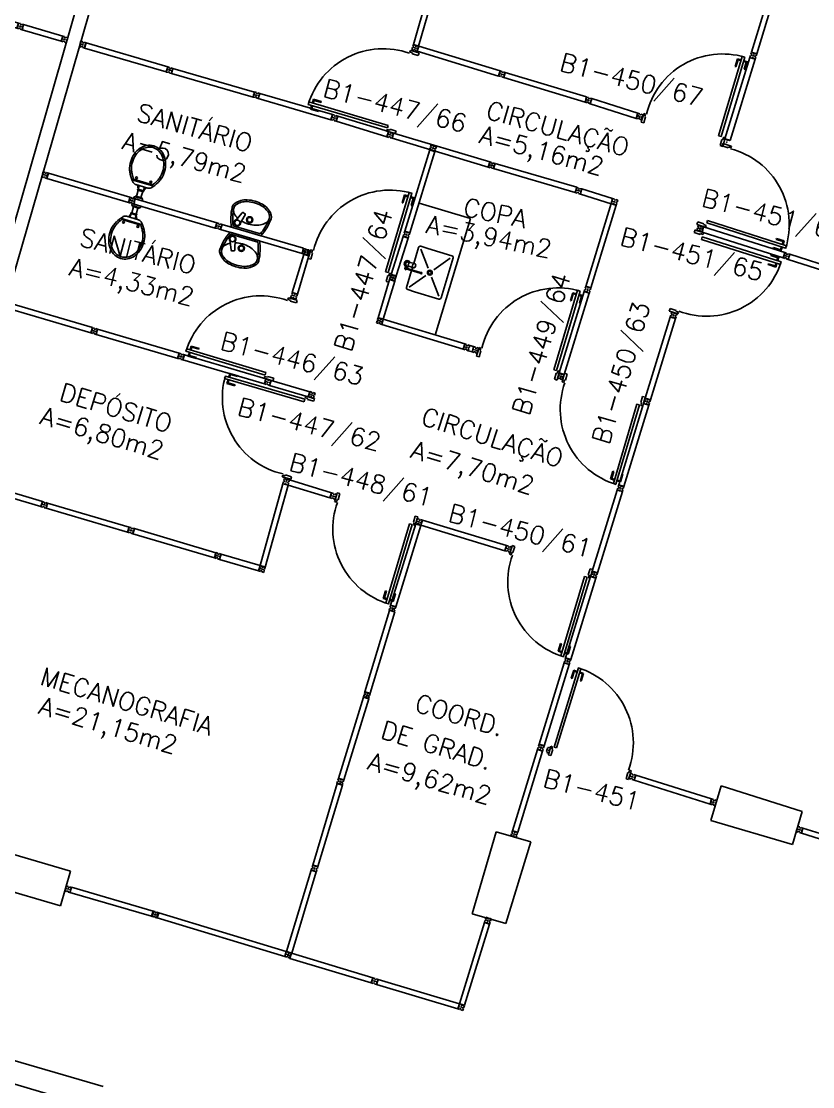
# Model space of a CAD drawing. Extents: x 26 to 324, y 73 to 188.
# Drawn here: x 297.33 to 306.08, y 145.02 to 156.79 of the extents above; entities that cross this region are included whole.
import ezdxf

# ---------------------------------------------------------------- set-up
doc = ezdxf.new("R2010")
doc.units = 0
doc.header["$LTSCALE"] = 0.01
doc.header["$MEASUREMENT"] = 0
doc.layers.get('0').update_dxf_attribs({"linetype": 'CONTINUOUS'})
doc.layers.get('DEFPOINTS').update_dxf_attribs({"linetype": 'CONTINUOUS'})
for name, color, linetype in [('BANC', 2, 'CONTINUOUS'), ('DIV', 2, 'CONTINUOUS'), ('PEÇAS', 1, 'CONTINUOUS'), ('TEXTO', 2, 'CONTINUOUS'), ('TEXTO-ENDEREÇO', 2, 'CONTINUOUS'), ('USO1', 2, 'CONTINUOUS'), ('ÁREA', 2, 'CONTINUOUS')]:
    doc.layers.add(name, color=color, linetype=linetype)
doc.styles.add('1', font='romans.shx')
doc.styles.add('UNB-100', font='simplex.shx', dxfattribs={"height": 0.2})
doc.styles.add('UNB-100-1', font='simplex.shx', dxfattribs={"height": 0.2})
doc.dimstyles.new('1-600', dxfattribs={"dimtxt": 1.1, "dimasz": 2.5, "dimexe": 2, "dimexo": 4, "dimgap": 0.2, "dimtad": 1, "dimdec": 0, "dimzin": 4, "dimdsep": 46, "dimlunit": 6, "dimtxsty": '1', "dimblk1": 'NONE', "dimblk2": 'NONE', "dimsah": 1, "dimcen": 0, "dimclrd": 2, "dimclre": 2, "dimclrt": 2, "dimadec": 0, "dimazin": 0, "dimtfac": 1, "dimtdec": 0, "dimtmove": 2, "dimatfit": 3, "dimldrblk": 'NONE', "dimfxl": 0, "dimtolj": 1, "dimtzin": 0, "dimarcsym": 0})

# ---------------------------------------------------------------- blocks, each defined once
blk = doc.blocks.new('PDV2D-SLC')
at = {"layer": 'DIV'}
for p, q in [((0.03, 0.05), (0.06, 0.05)), ((0.03, 0.035), (0.03, 0.05)), ((0.03, -0.035), (0.03, 0.035)), ((0.06, 0.05), (0.06, -0.02)), ((0.941, 0.05), (0.941, -0.02)), ((0.971, 0.05), (0.941, 0.05)), ((0.971, 0.035), (0.971, 0.05)), ((0.971, -0.035), (0.971, 0.035)), ((0.03, -0.05), (0.03, -0.035)), ((0.05, -0.05), (0.03, -0.05)), ((0.05, -0.02), (0.06, -0.02)), ((0.05, -0.02), (0.05, -0.05)), ((0.079, -0.05), (0.109, -0.05)), ((0.079, -0.05), (0.079, -0.965)), ((0.109, -0.05), (0.109, -0.965)), ((0.951, -0.02), (0.941, -0.02)), ((0.951, -0.02), (0.951, -0.05)), ((0.951, -0.05), (0.971, -0.05)), ((0.971, -0.05), (0.971, -0.035)), ((0.109, -0.965), (0.079, -0.965))]:
    blk.add_line(p, q, dxfattribs=at)
at = {"layer": 'DIV', "color": 1}
for p, q in [((0.036, -0.925), (0.036, -0.835)), ((0.046, -0.835), (0.036, -0.835)), ((0.036, -0.925), (0.076, -0.925)), ((0.046, -0.915), (0.046, -0.835)), ((0.046, -0.915), (0.076, -0.915)), ((0.141, -0.915), (0.111, -0.915)), ((0.151, -0.925), (0.111, -0.925)), ((0.141, -0.915), (0.141, -0.835)), ((0.141, -0.835), (0.151, -0.835)), ((0.151, -0.925), (0.151, -0.835))]:
    blk.add_line(p, q, dxfattribs=at)
blk.add_arc((0.076, -0.1), 0.865, 270, 3.3214, dxfattribs=at)
blk = doc.blocks.new('MTT-SLC')
for p, q in [((-0.008, 0.03), (-0.03, 0.03)), ((-0.03, 0.03), (-0.03, 0.006)), ((-0.0185, 0.006), (-0.03, 0.006)), ((-0.0185, -0.006), (-0.0185, 0.006)), ((-0.008, 0.03), (-0.008, 0.02)), ((-0.008, 0.02), (0.008, 0.02)), ((-0.0051, 0), (0.0051, 0)), ((0, -0.0051), (0, 0.0051)), ((0.008, 0.03), (0.03, 0.03)), ((0.008, 0.03), (0.008, 0.02)), ((0.0205, -0.006), (0.0205, 0.006)), ((0.0205, 0.006), (0.03, 0.006)), ((0.03, 0.006), (0.03, 0.03)), ((-0.03, -0.03), (-0.03, -0.006)), ((-0.0185, -0.006), (-0.03, -0.006)), ((-0.008, -0.03), (-0.03, -0.03)), ((-0.008, -0.02), (0.008, -0.02)), ((-0.008, -0.03), (-0.008, -0.02)), ((0.008, -0.03), (0.008, -0.02)), ((0.008, -0.03), (0.03, -0.03)), ((0.0205, -0.006), (0.03, -0.006)), ((0.03, -0.006), (0.03, -0.03))]:
    blk.add_line(p, q)
blk = doc.blocks.new('DIVMT-SLC')
for p, q in [((-0.03, 0.03), (-0.03, 0.006)), ((-0.008, 0.03), (-0.03, 0.03)), ((-0.0185, 0.006), (-0.03, 0.006)), ((-0.0185, -0.006), (-0.0185, 0.006)), ((-0.008, 0.03), (-0.008, 0.02)), ((-0.008, 0.02), (0.008, 0.02)), ((-0.0051, 0), (0.0051, 0)), ((0.0051, 0), (-0.0051, 0)), ((-0.0051, 0), (0.0051, 0)), ((0, -0.0051), (0, 0.0051)), ((0, 0.0051), (0, -0.0051)), ((0.008, 0.03), (0.008, 0.02)), ((0.008, 0.03), (0.03, 0.03)), ((0.0205, 0.006), (0.03, 0.006)), ((0.0205, -0.006), (0.0205, 0.006)), ((0.0205, 0.006), (0.0205, -0.006)), ((0.0205, 0.006), (0.03, 0.006)), ((0.97, 0.03), (0.03, 0.03)), ((0.03, 0.006), (0.03, 0.03)), ((0.03, -0.03), (0.03, 0.03)), ((0.03, -0.005), (0.03, 0.005)), ((0.97, -0.03), (0.97, 0.03)), ((0.97, 0.03), (0.97, 0.009)), ((0.97, 0.009), (0.97, 0.027)), ((0.9795, 0.006), (0.97, 0.006)), ((0.97, -0.005), (0.97, 0.005)), ((0.9795, 0.006), (0.9795, -0.006)), ((1.0051, 0), (0.9949, 0)), ((1, 0.0051), (1, -0.0051)), ((-0.0185, -0.006), (-0.03, -0.006)), ((-0.03, -0.03), (-0.03, -0.006)), ((-0.008, -0.03), (-0.03, -0.03)), ((-0.008, -0.03), (-0.008, -0.02)), ((-0.008, -0.02), (0.008, -0.02)), ((0.008, -0.03), (0.008, -0.02)), ((0.008, -0.03), (0.03, -0.03)), ((0.0205, -0.006), (0.03, -0.006)), ((0.0205, -0.006), (0.03, -0.006)), ((0.03, -0.006), (0.03, -0.03)), ((0.97, -0.03), (0.03, -0.03)), ((0.9795, -0.006), (0.97, -0.006)), ((0.97, -0.009), (0.97, -0.027))]:
    blk.add_line(p, q)
blk = doc.blocks.new('VDC-P')
for p, q in [((-0.127, 0.192), (0.127, 0.192)), ((-0.109, 0.202), (0.109, 0.202)), ((-0.068, 0.152), (0.068, 0.152)), ((-0.05, 0.152), (-0.03, 0.11)), ((-0.03, 0.152), (-0.03, 0.11)), ((0.03, 0.152), (0.03, 0.11)), ((0.05, 0.152), (0.03, 0.11)), ((-0.05, 0.015), (-0.05, 0)), ((-0.05, 0), (0.05, 0)), ((0.045, 0.02), (-0.045, 0.02)), ((-0.04, 0.025), (-0.04, 0.02)), ((0.035, 0.03), (-0.035, 0.03)), ((0.03, 0.11), (-0.03, 0.11)), ((0.03, 0.1), (-0.03, 0.1)), ((-0.025, 0.1), (-0.025, 0.03)), ((0.025, 0.1), (0.025, 0.03)), ((0.04, 0.025), (0.04, 0.02)), ((0.05, 0.015), (0.05, 0))]:
    blk.add_line(p, q)
for points in [[(0.16, 0.244, 0.050424), (0.18, 0.288, 0.082137), (0.195, 0.381, 0.082137), (0.18, 0.474, 0.090148), (0.138, 0.549, 0.104406), (0.073, 0.601, 0.117345), (0, 0.619, 0.117345), (-0.073, 0.601, 0.104406), (-0.138, 0.549, 0.090148), (-0.18, 0.474, 0.082137), (-0.195, 0.381, 0.082137)], [(0.142, 0.254, 0.050424), (0.161, 0.295, 0.082137), (0.175, 0.381, 0.082137), (0.161, 0.468, 0.090148), (0.122, 0.536, 0.104406), (0.064, 0.583, 0.117345), (0, 0.599, 0.117345), (-0.064, 0.583, 0.104406), (-0.122, 0.536, 0.090148), (-0.161, 0.468, 0.082137), (-0.175, 0.381, 0.082137)], [(-0.195, 0.381, 0.082137), (-0.18, 0.288, 0.050424), (-0.16, 0.244, 0.104406)], [(-0.175, 0.381, 0.082137), (-0.161, 0.295, 0.050424), (-0.142, 0.254, 0.050424)]]:
    blk.add_lwpolyline(points, format="xyb")
for centre in [(-0.083, 0.226), (0.083, 0.226)]:
    blk.add_circle(centre, 0.0101)
for centre, radius, start, end in [((0.08, 0.36), 0.266, 205.6863, 226.7558), ((0.08, 0.36), 0.246, 205.6863, 219.7706), ((-0.08, 0.36), 0.266, 313.2442, 334.3137), ((-0.08, 0.36), 0.246, 320.2294, 334.3137), ((-0.068, 0.202), 0.05, 226.7558, 270), ((0.068, 0.202), 0.05, 270, 313.2442), ((-0.045, 0.015), 0.005, 90, 180), ((-0.035, 0.025), 0.005, 90, 180), ((-0.03, 0.105), 0.005, 90, 270), ((0.03, 0.105), 0.005, 270, 90), ((0.035, 0.025), 0.005, 0, 90), ((0.045, 0.015), 0.005, 360, 90)]:
    blk.add_arc(centre, radius, start, end)
blk = doc.blocks.new('LAVAT-P')
for p, q in [((-0.17, 0), (0.17, 0)), ((-0.157, -0.02), (0.157, -0.02)), ((0.063, -0.173), (0.094, -0.055)), ((0.102, -0.187), (0.151, -0.074)), ((0.069, -0.185), (0.09, -0.192))]:
    blk.add_line(p, q)
for points in [[(0.083, -0.096, 0.121735), (-0.082, -0.096, 0.073747), (-0.145, -0.122, 0.106861), (-0.192, -0.165, 0.153587), (-0.205, -0.208, 0.153587)], [(-0.205, -0.208, 0.153587), (-0.192, -0.251, 0.106861), (-0.145, -0.294, 0.073747), (-0.082, -0.32, 0.060305), (0, -0.329, 0.060305), (0.082, -0.32, 0.073747), (0.145, -0.294, 0.106861), (0.192, -0.251, 0.153587), (0.205, -0.208, 0.153587), (0.192, -0.165, 0.106861), (0.145, -0.122, 0.014792), (0.133, -0.115, 0.039243)], [(-0.225, -0.214, 0.136108), (-0.208, -0.262, 0.106861), (-0.155, -0.311, 0.073747), (-0.087, -0.339, 0.060305), (0, -0.349, 0.060305), (0.087, -0.339, 0.073747), (0.155, -0.311, 0.106861), (0.208, -0.262, 0.136108), (0.225, -0.214, 0.062982)]]:
    blk.add_lwpolyline(points, format="xyb")
for centre, radius in [((0, -0.135), 0.0347), ((0, -0.135), 0.0265), ((0.122, -0.065), 0.03)]:
    blk.add_circle(centre, radius)
for centre, radius, start, end in [((0.376, -0.254), 0.602, 155.0201, 176.1902), ((-0.376, -0.254), 0.602, 3.8098, 24.9799), ((0.376, -0.254), 0.582, 156.2686, 173.4578), ((0.122, -0.065), 0.0361, 302.4689, 199.2518), ((-0.376, -0.254), 0.582, 6.5422, 23.7314), ((0.073, -0.176), 0.01, 165.2139, 250.8603), ((0.093, -0.183), 0.01, 250.8603, 336.5068)]:
    blk.add_arc(centre, radius, start, end)
blk = doc.blocks.new('PDV2E-SLC')
at = {"layer": 'DIV'}
for p, q in [((0.065, 0.05), (0.065, 0.965)), ((0.095, 0.965), (0.065, 0.965)), ((0.095, 0.05), (0.095, 0.965)), ((0.049, 0.05), (0.029, 0.05)), ((0.029, 0.05), (0.029, 0.035)), ((0.029, 0.035), (0.029, -0.035)), ((0.049, 0.02), (0.049, 0.05)), ((0.049, 0.02), (0.059, 0.02)), ((0.059, -0.05), (0.059, 0.02)), ((0.065, 0.05), (0.095, 0.05)), ((0.928, -0.05), (0.928, 0.02)), ((0.938, 0.02), (0.928, 0.02)), ((0.938, 0.05), (0.958, 0.05)), ((0.938, 0.02), (0.938, 0.05)), ((0.958, 0.05), (0.958, 0.035)), ((0.958, 0.035), (0.958, -0.035)), ((0.029, -0.035), (0.029, -0.05)), ((0.029, -0.05), (0.059, -0.05)), ((0.958, -0.05), (0.928, -0.05)), ((0.958, -0.035), (0.958, -0.05))]:
    blk.add_line(p, q, dxfattribs=at)
at = {"layer": 'DIV', "color": 1}
for p, q in [((0.023, 0.925), (0.063, 0.925)), ((0.023, 0.925), (0.023, 0.835)), ((0.033, 0.835), (0.023, 0.835)), ((0.033, 0.915), (0.063, 0.915)), ((0.033, 0.915), (0.033, 0.835)), ((0.138, 0.925), (0.097, 0.925)), ((0.128, 0.915), (0.097, 0.915)), ((0.128, 0.915), (0.128, 0.835)), ((0.128, 0.835), (0.137, 0.835)), ((0.138, 0.925), (0.138, 0.835))]:
    blk.add_line(p, q, dxfattribs=at)
blk.add_arc((0.062, 0.1), 0.865, 356.6786, 90, dxfattribs=at)
blk = doc.blocks.new('DIV-SLC')
for p, q in [((-0.0051, 0), (0.0051, 0)), ((0, -0.0051), (0, 0.0051)), ((0.0205, 0.006), (0.03, 0.006)), ((0.0205, -0.006), (0.0205, 0.006)), ((0.03, 0.03), (0.97, 0.03)), ((0.03, 0.03), (0.03, -0.03)), ((0.03, 0.009), (0.03, 0.027)), ((0.03, 0.005), (0.03, -0.005)), ((0.97, 0.03), (0.97, -0.03)), ((0.9795, 0.006), (0.97, 0.006)), ((0.97, 0.005), (0.97, -0.005)), ((0.9795, -0.006), (0.9795, 0.006)), ((1.0051, 0), (0.9949, 0)), ((0.9949, 0), (1.0051, 0)), ((1, -0.0051), (1, 0.0051)), ((0.0205, -0.006), (0.03, -0.006)), ((0.03, -0.03), (0.03, -0.009)), ((0.03, -0.009), (0.03, -0.027)), ((0.03, -0.03), (0.97, -0.03)), ((0.9795, -0.006), (0.97, -0.006))]:
    blk.add_line(p, q)
blk = doc.blocks.new('MDIVMT-SLC')
for p, q in [((-0.03, 0.03), (-0.03, 0.006)), ((-0.008, 0.03), (-0.03, 0.03)), ((-0.0185, 0.006), (-0.03, 0.006)), ((-0.0185, -0.006), (-0.0185, 0.006)), ((-0.008, 0.03), (-0.008, 0.02)), ((-0.008, 0.02), (0.008, 0.02)), ((-0.0051, 0), (0.0051, 0)), ((-0.0051, 0), (0.0051, 0)), ((0, -0.0051), (0, 0.0051)), ((0, -0.0051), (0, 0.0051)), ((0.008, 0.03), (0.008, 0.02)), ((0.008, 0.03), (0.03, 0.03)), ((0.0205, 0.006), (0.03, 0.006)), ((0.0205, -0.006), (0.0205, 0.006)), ((0.0205, 0.006), (0.03, 0.006)), ((0.0205, -0.006), (0.0205, 0.006)), ((0.03, 0.03), (0.03, -0.03)), ((0.03, 0.03), (0.47, 0.03)), ((0.03, 0.006), (0.03, 0.03)), ((0.03, 0.009), (0.03, 0.027)), ((0.03, 0.005), (0.03, -0.005)), ((0.47, 0.03), (0.47, -0.03)), ((0.4795, 0.006), (0.47, 0.006)), ((0.47, 0.005), (0.47, -0.005)), ((0.4795, -0.006), (0.4795, 0.006)), ((0.4949, 0), (0.5051, 0)), ((0.5051, 0), (0.4949, 0)), ((0.5, -0.0051), (0.5, 0.0051)), ((-0.0185, -0.006), (-0.03, -0.006)), ((-0.03, -0.03), (-0.03, -0.006)), ((-0.008, -0.03), (-0.03, -0.03)), ((-0.008, -0.03), (-0.008, -0.02)), ((-0.008, -0.02), (0.008, -0.02)), ((0.008, -0.03), (0.008, -0.02)), ((0.008, -0.03), (0.03, -0.03)), ((0.0205, -0.006), (0.03, -0.006)), ((0.0205, -0.006), (0.03, -0.006)), ((0.03, -0.006), (0.03, -0.03)), ((0.03, -0.03), (0.03, -0.009)), ((0.03, -0.009), (0.03, -0.027)), ((0.03, -0.03), (0.47, -0.03)), ((0.4795, -0.006), (0.47, -0.006))]:
    blk.add_line(p, q)
blk = doc.blocks.new('INOXA1-P')
for p, q in [((0.22, 0.25), (0.14, 0.25)), ((0.5, 0.25), (0.22, 0.25)), ((0.12, 0.23), (0.12, 0.047)), ((0.15, 0.22), (0.287, 0.043)), ((0.353, 0.043), (0.49, 0.22)), ((0.52, 0.23), (0.52, -0.23)), ((0.043, 0.008), (0.043, -0.022)), ((0.062, 0.04), (0.071, 0.04)), ((0.131, 0.048), (0.076, 0.043)), ((0.131, -0.002), (0.076, 0.003)), ((0.22, -0.027), (0.054, -0.027)), ((0.22, -0.037), (0.054, -0.037)), ((0.063, -0.003), (0.063, -0.021)), ((0.12, -0.001), (0.12, -0.027)), ((0.12, -0.037), (0.12, -0.23)), ((0.15, -0.22), (0.287, -0.043)), ((0.231, -0.027), (0.22, -0.027)), ((0.231, -0.037), (0.22, -0.037)), ((0.353, -0.043), (0.49, -0.22)), ((0.22, -0.25), (0.14, -0.25)), ((0.5, -0.25), (0.22, -0.25))]:
    blk.add_line(p, q)
blk.add_lwpolyline([(0.076, 0.003), (0.072, 0.004), (0.069, 0.009), (0.067, 0.015), (0.066, 0.023), (0.067, 0.031), (0.069, 0.037), (0.072, 0.042), (0.076, 0.043)])
blk.add_lwpolyline([(0.131, 0.048), (0.137, 0.046), (0.143, 0.041), (0.147, 0.033), (0.148, 0.023), (0.147, 0.013), (0.143, 0.006), (0.137, 0), (0.131, -0.002), (0.125, 0), (0.119, 0.006), (0.115, 0.013), (0.114, 0.023), (0.115, 0.033), (0.119, 0.041), (0.125, 0.046)], close=True)
for radius in [0.0266, 0.0163]:
    blk.add_circle((0.32, 0), radius)
for centre, radius, start, end in [((0.14, 0.23), 0.02, 90, 180), ((0.5, 0.23), 0.02, 360, 90), ((0.054, 0.023), 0.0349, 36.1705, 252.2568), ((0.054, 0.023), 0.0189, 62.7367, 235.7375), ((0.073, -0.003), 0.01, 102.8285, 180), ((0.054, 0.023), 0.0349, 285.5373, 323.9987), ((0.054, -0.032), 0.0145, 20.161, 339.839), ((0.054, -0.032), 0.005, 90.0037, 269.9963), ((0.231, -0.032), 0.00738, 222.6559, 137.3441), ((0.231, -0.032), 0.005, 269.9935, 90.0065), ((0.14, -0.23), 0.02, 180, 270), ((0.5, -0.23), 0.02, 270, 360)]:
    blk.add_arc(centre, radius, start, end)
blk = doc.blocks.new('MTINI-SLC')
for p, q in [((-0.03, 0.008), (-0.03, 0.03)), ((0.03, 0.03), (-0.03, 0.03)), ((-0.03, 0.008), (-0.02, 0.008)), ((-0.009, 0.03), (-0.027, 0.03)), ((-0.02, 0.008), (-0.02, 0)), ((-0.001, 0), (-0.02, 0)), ((-0.006, 0.02), (-0.006, 0.03)), ((-0.006, 0.023), (-0.006, 0.027)), ((-0.006, 0.02), (0.006, 0.02)), ((0.005, 0.03), (-0.005, 0.03)), ((0.005, 0), (-0.005, 0)), ((0.004, 0.02), (-0.004, 0.02)), ((0.02, 0), (-0.001, 0)), ((0, -0.005), (0, 0.005)), ((0.006, 0.02), (0.006, 0.03)), ((0.006, 0.023), (0.006, 0.027)), ((0.009, 0.03), (0.027, 0.03)), ((0.03, 0.008), (0.02, 0.008)), ((0.02, 0), (0.02, 0.008)), ((0.03, 0.008), (0.03, 0.03))]:
    blk.add_line(p, q)
blk = doc.blocks.new('*D32')
at = {"color": 2, "linetype": 'ByBlock'}
for p, q in [((300.445, 165.72), (301.693, 170.044)), ((314.764, 161.322), (316.159, 165.601))]:
    blk.add_line(p, q, dxfattribs=at)
blk.add_arc((178.48, -256.906), 442.373, 71.95122, 73.90244, dxfattribs=at)
at = {"layer": 'DEFPOINTS', "color": 0, "linetype": 'ByBlock'}
for p in [(310.756, 165.228), (299.336, 161.877), (298.92, 160.435), (313.525, 157.519), (313.06, 156.093)]:
    blk.add_point(p, dxfattribs=at)
at = {"color": 2, "linetype": 'ByBlock', "insert": (308.631, 166.864), "char_height": 1.1, "attachment_point": 5, "rotation": 342.9268, "style": '1'}
blk.add_mtext('\\A1;ILD Direção', dxfattribs=at)
blk = doc.blocks.new('_NONE')
at = {"color": 0, "linetype": 'ByBlock'}
blk.add_circle((0, 0), 0.25, dxfattribs=at)

msp = doc.modelspace()

# ---------------------------------------------------------------- linework, layer by layer
at = {"layer": 'BANC'}
for p, q in [((302.295, 154.614), (301.726, 154.785)), ((302.295, 154.614), (301.905, 153.326)), ((298.235, 145.019), (294.859, 146.009)), ((298.165, 144.779), (294.789, 145.769))]:
    msp.add_line(p, q, dxfattribs=at)
at = {"layer": 'DIV'}
for p, q in [((298.944, 160.428), (295.333, 147.908)), ((299.088, 160.387), (295.477, 147.867)), ((297.336, 156.725), (297.339, 156.737)), ((297.336, 156.725), (297.345, 156.723)), ((297.355, 156.757), (297.338, 156.7)), ((297.339, 156.737), (297.348, 156.734)), ((297.348, 156.733), (297.345, 156.724)), ((297.349, 156.737), (297.354, 156.754)), ((297.355, 156.757), (297.787, 156.631)), ((297.338, 156.7), (297.344, 156.72)), ((297.338, 156.7), (297.77, 156.573)), ((297.344, 156.72), (297.339, 156.702)), ((297.787, 156.631), (297.77, 156.573)), ((299.892, 155.956), (299.898, 155.979)), ((299.913, 155.95), (299.892, 155.956)), ((299.909, 155.976), (299.898, 155.979)), ((299.908, 156.013), (299.902, 155.99)), ((299.913, 155.987), (299.902, 155.99)), ((299.93, 156.007), (299.908, 156.013)), ((299.909, 155.976), (299.913, 155.987)), ((299.913, 155.95), (299.916, 155.959)), ((299.916, 155.959), (299.931, 155.955)), ((299.924, 155.978), (299.934, 155.975)), ((299.934, 155.975), (299.924, 155.978)), ((299.924, 155.978), (299.934, 155.975)), ((299.93, 156.007), (299.927, 155.998)), ((299.927, 155.998), (299.942, 155.993)), ((299.93, 155.981), (299.927, 155.971)), ((299.927, 155.971), (299.93, 155.981)), ((299.928, 155.945), (299.931, 155.955)), ((299.928, 155.945), (299.949, 155.939)), ((299.945, 156.003), (299.942, 155.993)), ((299.945, 156.003), (299.966, 155.997)), ((299.95, 155.976), (299.947, 155.965)), ((299.947, 155.965), (299.95, 155.976)), ((299.947, 155.965), (299.956, 155.962)), ((299.947, 155.965), (299.956, 155.962)), ((299.949, 155.939), (299.966, 155.997)), ((299.956, 155.962), (299.949, 155.939)), ((300.753, 155.705), (299.949, 155.939)), ((299.95, 155.976), (299.959, 155.973)), ((299.95, 155.976), (299.959, 155.973)), ((299.956, 155.963), (299.959, 155.973)), ((299.959, 155.973), (299.966, 155.997)), ((300.769, 155.763), (299.966, 155.997)), ((303.562, 155.899), (303.569, 155.922)), ((303.58, 155.919), (303.569, 155.922)), ((303.579, 155.956), (303.572, 155.933)), ((303.583, 155.93), (303.572, 155.933)), ((303.6, 155.95), (303.579, 155.956)), ((303.58, 155.919), (303.583, 155.93)), ((303.583, 155.893), (303.586, 155.902)), ((303.586, 155.902), (303.601, 155.898)), ((303.594, 155.921), (303.604, 155.918)), ((303.604, 155.918), (303.594, 155.921)), ((303.594, 155.921), (303.604, 155.918)), ((303.6, 155.95), (303.597, 155.941)), ((303.597, 155.941), (303.612, 155.936)), ((303.6, 155.924), (303.597, 155.914)), ((303.597, 155.914), (303.6, 155.924)), ((303.615, 155.945), (303.612, 155.936)), ((303.615, 155.945), (303.636, 155.939)), ((303.62, 155.919), (303.617, 155.907)), ((303.617, 155.907), (303.62, 155.919)), ((303.617, 155.907), (303.626, 155.905)), ((303.617, 155.907), (303.626, 155.905)), ((303.619, 155.882), (303.636, 155.939)), ((303.626, 155.905), (303.619, 155.882)), ((303.62, 155.919), (303.629, 155.916)), ((303.62, 155.919), (303.629, 155.916)), ((303.626, 155.906), (303.629, 155.915)), ((303.629, 155.916), (303.636, 155.939)), ((304.145, 155.778), (303.636, 155.939)), ((303.583, 155.893), (303.562, 155.899)), ((303.598, 155.888), (303.601, 155.898)), ((303.598, 155.888), (303.619, 155.882)), ((304.128, 155.721), (303.619, 155.882)), ((300.752, 155.706), (300.759, 155.729)), ((300.773, 155.699), (300.752, 155.706)), ((300.753, 155.705), (300.769, 155.763)), ((300.758, 155.726), (300.753, 155.708)), ((300.759, 155.729), (300.762, 155.739)), ((300.77, 155.725), (300.759, 155.729)), ((300.768, 155.726), (300.759, 155.728)), ((300.77, 155.763), (300.763, 155.74)), ((300.769, 155.763), (300.763, 155.743)), ((300.763, 155.743), (300.768, 155.76)), ((300.774, 155.737), (300.763, 155.74)), ((300.772, 155.737), (300.763, 155.74)), ((300.772, 155.737), (300.768, 155.726)), ((300.791, 155.757), (300.77, 155.763)), ((300.77, 155.725), (300.774, 155.737)), ((300.773, 155.699), (300.776, 155.709)), ((300.776, 155.709), (300.792, 155.704)), ((300.785, 155.727), (300.795, 155.724)), ((300.785, 155.727), (300.795, 155.724)), ((300.795, 155.724), (300.785, 155.727)), ((300.791, 155.757), (300.788, 155.747)), ((300.788, 155.747), (300.803, 155.743)), ((300.788, 155.721), (300.791, 155.731)), ((300.788, 155.721), (300.791, 155.731)), ((300.791, 155.731), (300.788, 155.721)), ((300.789, 155.695), (300.792, 155.704)), ((300.789, 155.695), (300.81, 155.689)), ((300.806, 155.752), (300.803, 155.743)), ((300.806, 155.752), (300.827, 155.746)), ((300.808, 155.714), (300.811, 155.726)), ((300.808, 155.714), (300.811, 155.726)), ((300.808, 155.714), (300.817, 155.712)), ((300.808, 155.714), (300.817, 155.712)), ((300.827, 155.746), (300.81, 155.689)), ((300.817, 155.712), (300.81, 155.689)), ((300.81, 155.689), (300.816, 155.709)), ((300.81, 155.689), (301.37, 155.518)), ((300.811, 155.726), (300.82, 155.723)), ((300.811, 155.726), (300.82, 155.723)), ((300.816, 155.709), (300.811, 155.691)), ((300.82, 155.722), (300.817, 155.712)), ((300.82, 155.723), (300.827, 155.746)), ((300.821, 155.726), (300.826, 155.743)), ((300.827, 155.746), (301.387, 155.575)), ((304.128, 155.721), (304.145, 155.778)), ((304.134, 155.741), (304.129, 155.724)), ((304.135, 155.745), (304.138, 155.755)), ((304.144, 155.741), (304.135, 155.744)), ((304.147, 155.753), (304.138, 155.756)), ((304.145, 155.778), (304.139, 155.758)), ((304.139, 155.758), (304.144, 155.776)), ((304.147, 155.753), (304.144, 155.741)), ((304.17, 155.74), (304.16, 155.743)), ((304.167, 155.746), (304.164, 155.736)), ((301.387, 155.575), (301.37, 155.518)), ((301.38, 155.551), (301.377, 155.542)), ((301.387, 155.575), (301.38, 155.552)), ((301.391, 155.549), (301.38, 155.552)), ((301.39, 155.55), (301.381, 155.552)), ((301.386, 155.538), (301.39, 155.55)), ((301.408, 155.569), (301.387, 155.575)), ((301.388, 155.537), (301.391, 155.549)), ((301.408, 155.569), (301.405, 155.559)), ((301.405, 155.559), (301.421, 155.555)), ((301.424, 155.565), (301.421, 155.555)), ((301.424, 155.565), (301.445, 155.558)), ((301.428, 155.501), (301.445, 155.558)), ((301.438, 155.535), (301.445, 155.558)), ((302.509, 155.239), (301.445, 155.558)), ((301.37, 155.518), (301.377, 155.541)), ((301.391, 155.511), (301.37, 155.518)), ((301.386, 155.538), (301.377, 155.541)), ((301.388, 155.537), (301.377, 155.541)), ((301.391, 155.511), (301.394, 155.521)), ((301.394, 155.521), (301.41, 155.517)), ((301.412, 155.537), (301.403, 155.539)), ((301.403, 155.539), (301.412, 155.537)), ((301.403, 155.539), (301.412, 155.537)), ((301.412, 155.537), (301.403, 155.539)), ((301.403, 155.539), (301.412, 155.537)), ((301.406, 155.533), (301.409, 155.543)), ((301.409, 155.543), (301.406, 155.533)), ((301.406, 155.533), (301.409, 155.543)), ((301.407, 155.507), (301.41, 155.517)), ((301.407, 155.507), (301.428, 155.501)), ((301.429, 155.538), (301.426, 155.527)), ((301.426, 155.527), (301.429, 155.538)), ((301.426, 155.527), (301.435, 155.524)), ((301.426, 155.527), (301.435, 155.524)), ((301.435, 155.524), (301.428, 155.501)), ((302.492, 155.182), (301.428, 155.501)), ((301.429, 155.538), (301.438, 155.535)), ((301.429, 155.538), (301.438, 155.535)), ((301.435, 155.525), (301.438, 155.534)), ((302.492, 155.182), (302.509, 155.239)), ((302.498, 155.202), (302.493, 155.184)), ((302.499, 155.206), (302.502, 155.215)), ((302.508, 155.202), (302.499, 155.205)), ((302.511, 155.213), (302.502, 155.216)), ((302.509, 155.239), (302.503, 155.219)), ((302.503, 155.219), (302.508, 155.236)), ((302.511, 155.213), (302.508, 155.202)), ((302.534, 155.201), (302.525, 155.203)), ((302.531, 155.207), (302.528, 155.197)), ((303.469, 154.957), (303.462, 154.934)), ((303.49, 154.951), (303.469, 154.957)), ((303.452, 154.9), (303.459, 154.923)), ((303.473, 154.894), (303.452, 154.9)), ((303.47, 154.92), (303.459, 154.923)), ((303.473, 154.931), (303.462, 154.934)), ((303.47, 154.92), (303.473, 154.931)), ((303.473, 154.894), (303.476, 154.903)), ((303.476, 154.903), (303.491, 154.899)), ((303.484, 154.922), (303.494, 154.919)), ((303.494, 154.919), (303.484, 154.922)), ((303.484, 154.922), (303.494, 154.919)), ((303.49, 154.951), (303.487, 154.942)), ((303.487, 154.942), (303.502, 154.937)), ((303.491, 154.925), (303.488, 154.915)), ((303.488, 154.915), (303.491, 154.925)), ((303.489, 154.889), (303.491, 154.899)), ((303.489, 154.889), (303.51, 154.883)), ((303.505, 154.947), (303.502, 154.937)), ((303.505, 154.947), (303.526, 154.941)), ((303.511, 154.92), (303.507, 154.909)), ((303.507, 154.909), (303.511, 154.92)), ((303.507, 154.909), (303.516, 154.906)), ((303.507, 154.909), (303.516, 154.906)), ((303.51, 154.883), (303.526, 154.941)), ((303.516, 154.906), (303.51, 154.883)), ((303.849, 154.777), (303.51, 154.883)), ((303.511, 154.92), (303.52, 154.918)), ((303.511, 154.92), (303.52, 154.918)), ((303.517, 154.907), (303.519, 154.917)), ((303.52, 154.918), (303.526, 154.941)), ((303.866, 154.835), (303.526, 154.941)), ((303.849, 154.778), (303.569, 153.864)), ((303.906, 154.76), (303.626, 153.846)), ((303.849, 154.777), (303.866, 154.835)), ((303.849, 154.778), (303.906, 154.76)), ((303.855, 154.797), (303.85, 154.78)), ((303.869, 154.772), (303.852, 154.777)), ((303.856, 154.801), (303.859, 154.811)), ((303.865, 154.798), (303.856, 154.8)), ((303.868, 154.809), (303.859, 154.812)), ((303.866, 154.835), (303.86, 154.815)), ((303.86, 154.815), (303.865, 154.832)), ((303.868, 154.809), (303.865, 154.798)), ((303.874, 154.78), (303.872, 154.771)), ((303.873, 154.77), (303.882, 154.767)), ((303.886, 154.776), (303.874, 154.78)), ((303.891, 154.796), (303.881, 154.799)), ((303.891, 154.796), (303.881, 154.799)), ((303.886, 154.776), (303.883, 154.767)), ((303.888, 154.802), (303.885, 154.793)), ((303.888, 154.802), (303.885, 154.793)), ((303.906, 154.76), (303.886, 154.766)), ((303.886, 154.766), (303.903, 154.761)), ((300.45, 154.283), (300.443, 154.26)), ((300.454, 154.257), (300.443, 154.26)), ((300.471, 154.277), (300.45, 154.283)), ((300.45, 154.245), (300.454, 154.257)), ((300.471, 154.277), (300.468, 154.267)), ((300.468, 154.267), (300.483, 154.263)), ((300.471, 154.251), (300.468, 154.241)), ((300.468, 154.241), (300.471, 154.251)), ((300.486, 154.273), (300.483, 154.263)), ((300.486, 154.273), (300.507, 154.266)), ((300.49, 154.209), (300.507, 154.266)), ((300.5, 154.243), (300.507, 154.266)), ((300.433, 154.226), (300.439, 154.249)), ((300.454, 154.219), (300.433, 154.226)), ((300.45, 154.245), (300.439, 154.249)), ((300.454, 154.219), (300.457, 154.229)), ((300.457, 154.229), (300.472, 154.225)), ((300.465, 154.247), (300.475, 154.245)), ((300.475, 154.245), (300.465, 154.247)), ((300.465, 154.247), (300.475, 154.245)), ((300.469, 154.215), (300.472, 154.225)), ((300.469, 154.215), (300.49, 154.209)), ((300.491, 154.246), (300.488, 154.234)), ((300.488, 154.234), (300.491, 154.246)), ((300.488, 154.234), (300.497, 154.232)), ((300.488, 154.234), (300.497, 154.232)), ((300.497, 154.232), (300.49, 154.209)), ((300.491, 154.246), (300.5, 154.243)), ((300.491, 154.246), (300.5, 154.243)), ((300.497, 154.233), (300.5, 154.242)), ((301.432, 153.961), (301.442, 153.958)), ((301.436, 153.954), (301.438, 153.964)), ((301.455, 153.948), (301.458, 153.959)), ((301.455, 153.948), (301.464, 153.945)), ((301.474, 153.98), (301.457, 153.922)), ((301.457, 153.922), (301.463, 153.942)), ((301.458, 153.959), (301.467, 153.957)), ((301.463, 153.942), (301.458, 153.925)), ((301.467, 153.956), (301.464, 153.946)), ((301.468, 153.959), (301.473, 153.977)), ((303.558, 153.828), (303.551, 153.806)), ((303.551, 153.806), (303.574, 153.799)), ((303.558, 153.828), (303.567, 153.825)), ((303.563, 153.843), (303.569, 153.864)), ((303.563, 153.843), (303.572, 153.84)), ((303.567, 153.825), (303.572, 153.84)), ((303.569, 153.864), (303.626, 153.846)), ((303.592, 153.857), (303.569, 153.864)), ((303.578, 153.81), (303.574, 153.799)), ((303.578, 153.81), (303.589, 153.807)), ((303.594, 153.825), (303.584, 153.828)), ((303.584, 153.828), (303.594, 153.825)), ((303.589, 153.807), (303.586, 153.796)), ((303.609, 153.789), (303.586, 153.796)), ((303.587, 153.821), (303.59, 153.831)), ((303.59, 153.831), (303.587, 153.821)), ((303.587, 153.821), (303.59, 153.831)), ((303.589, 153.848), (303.592, 153.857)), ((303.589, 153.848), (303.592, 153.857)), ((303.601, 153.844), (303.589, 153.848)), ((303.589, 153.848), (303.601, 153.844)), ((303.593, 153.857), (303.602, 153.854)), ((303.601, 153.844), (303.603, 153.853)), ((303.601, 153.844), (303.603, 153.853)), ((303.603, 153.853), (303.626, 153.846)), ((303.606, 153.813), (303.61, 153.828)), ((303.615, 153.81), (303.606, 153.813)), ((303.615, 153.81), (303.609, 153.789)), ((303.62, 153.825), (303.61, 153.828)), ((303.62, 153.825), (303.626, 153.846)), ((302.288, 153.21), (302.33, 153.198)), ((302.313, 153.14), (302.33, 153.198)), ((302.323, 153.175), (302.33, 153.198)), ((302.351, 153.191), (302.33, 153.198)), ((302.351, 153.191), (302.348, 153.182)), ((302.271, 153.153), (302.313, 153.14)), ((302.32, 153.163), (302.313, 153.14)), ((302.334, 153.134), (302.313, 153.14)), ((302.32, 153.164), (302.323, 153.174)), ((302.329, 153.161), (302.32, 153.163)), ((302.329, 153.161), (302.32, 153.163)), ((302.332, 153.172), (302.323, 153.175)), ((302.332, 153.172), (302.323, 153.175)), ((302.332, 153.172), (302.329, 153.161)), ((302.329, 153.161), (302.332, 153.172)), ((302.334, 153.134), (302.337, 153.143)), ((302.352, 153.139), (302.337, 153.143)), ((302.355, 153.159), (302.345, 153.162)), ((302.345, 153.162), (302.355, 153.159)), ((302.355, 153.159), (302.345, 153.162)), ((302.364, 153.177), (302.348, 153.182)), ((302.352, 153.165), (302.349, 153.155)), ((302.349, 153.155), (302.352, 153.165)), ((302.349, 153.129), (302.352, 153.139)), ((302.349, 153.129), (302.37, 153.123)), ((302.367, 153.187), (302.364, 153.177)), ((302.366, 153.149), (302.37, 153.161)), ((302.366, 153.149), (302.377, 153.146)), ((302.367, 153.187), (302.388, 153.18)), ((302.37, 153.161), (302.381, 153.157)), ((302.37, 153.123), (302.377, 153.146)), ((302.388, 153.18), (302.381, 153.157)), ((300.034, 152.842), (300.027, 152.819)), ((300.055, 152.836), (300.034, 152.842)), ((303.274, 152.905), (303.257, 152.848)), ((303.257, 152.848), (303.263, 152.868)), ((303.263, 152.868), (303.258, 152.85)), ((303.267, 152.881), (303.264, 152.871)), ((303.273, 152.868), (303.264, 152.871)), ((303.277, 152.879), (303.267, 152.882)), ((303.268, 152.885), (303.273, 152.902)), ((303.273, 152.868), (303.277, 152.879)), ((303.299, 152.866), (303.29, 152.869)), ((303.293, 152.863), (303.296, 152.872)), ((300.017, 152.785), (300.024, 152.808)), ((300.038, 152.778), (300.017, 152.785)), ((300.035, 152.804), (300.024, 152.808)), ((300.038, 152.816), (300.027, 152.819)), ((300.035, 152.804), (300.038, 152.816)), ((300.038, 152.778), (300.041, 152.788)), ((300.041, 152.788), (300.056, 152.783)), ((300.049, 152.806), (300.059, 152.803)), ((300.059, 152.803), (300.049, 152.806)), ((300.049, 152.806), (300.059, 152.803)), ((300.055, 152.836), (300.052, 152.826)), ((300.052, 152.826), (300.068, 152.822)), ((300.056, 152.81), (300.053, 152.8)), ((300.053, 152.8), (300.056, 152.81)), ((300.053, 152.774), (300.056, 152.783)), ((300.053, 152.774), (300.075, 152.768)), ((300.07, 152.831), (300.068, 152.822)), ((300.07, 152.831), (300.092, 152.825)), ((300.076, 152.805), (300.072, 152.793)), ((300.072, 152.793), (300.076, 152.805)), ((300.072, 152.793), (300.081, 152.791)), ((300.072, 152.793), (300.081, 152.791)), ((300.075, 152.768), (300.092, 152.825)), ((300.081, 152.791), (300.075, 152.768)), ((300.502, 152.643), (300.075, 152.768)), ((300.076, 152.805), (300.085, 152.802)), ((300.076, 152.805), (300.085, 152.802)), ((300.082, 152.792), (300.084, 152.801)), ((300.085, 152.802), (300.092, 152.825)), ((300.519, 152.7), (300.092, 152.825)), ((300.502, 152.643), (300.519, 152.7)), ((300.508, 152.663), (300.503, 152.646)), ((300.509, 152.667), (300.512, 152.676)), ((300.518, 152.663), (300.509, 152.666)), ((300.519, 152.7), (300.513, 152.68)), ((300.513, 152.68), (300.518, 152.697)), ((300.522, 152.675), (300.513, 152.677)), ((300.522, 152.675), (300.518, 152.663)), ((300.544, 152.662), (300.535, 152.664)), ((300.541, 152.668), (300.538, 152.658)), ((300.742, 151.525), (300.278, 151.667)), ((300.76, 151.582), (300.294, 151.725)), ((300.76, 151.582), (300.742, 151.525)), ((300.742, 151.525), (300.749, 151.545)), ((300.749, 151.545), (300.743, 151.528)), ((300.758, 151.545), (300.749, 151.548)), ((300.753, 151.558), (300.75, 151.549)), ((300.762, 151.556), (300.753, 151.559)), ((300.754, 151.562), (300.759, 151.579)), ((300.758, 151.545), (300.762, 151.556)), ((300.785, 151.543), (300.775, 151.546)), ((300.778, 151.54), (300.781, 151.55)), ((301.689, 151.24), (301.696, 151.263)), ((301.711, 151.234), (301.689, 151.24)), ((301.707, 151.26), (301.696, 151.263)), ((301.707, 151.297), (301.7, 151.274)), ((301.711, 151.271), (301.7, 151.274)), ((301.728, 151.291), (301.707, 151.297)), ((301.711, 151.271), (301.707, 151.26)), ((301.711, 151.234), (301.713, 151.243)), ((301.713, 151.243), (301.729, 151.239)), ((301.722, 151.262), (301.732, 151.259)), ((301.732, 151.259), (301.722, 151.262)), ((301.722, 151.262), (301.732, 151.259)), ((301.728, 151.291), (301.725, 151.282)), ((301.725, 151.282), (301.74, 151.277)), ((301.725, 151.255), (301.728, 151.265)), ((301.728, 151.265), (301.725, 151.255)), ((301.726, 151.229), (301.729, 151.239)), ((301.726, 151.229), (301.747, 151.223)), ((301.743, 151.286), (301.74, 151.277)), ((301.743, 151.286), (301.764, 151.28)), ((301.745, 151.248), (301.748, 151.26)), ((301.748, 151.26), (301.745, 151.248)), ((301.745, 151.248), (301.754, 151.246)), ((301.745, 151.248), (301.754, 151.246)), ((301.764, 151.28), (301.747, 151.223)), ((301.754, 151.246), (301.747, 151.223)), ((302.676, 150.942), (301.747, 151.223)), ((301.748, 151.26), (301.757, 151.257)), ((301.748, 151.26), (301.757, 151.257)), ((301.757, 151.256), (301.754, 151.247)), ((301.757, 151.257), (301.764, 151.28)), ((302.694, 151), (301.764, 151.28)), ((302.694, 151), (302.676, 150.942)), ((302.676, 150.942), (302.682, 150.962)), ((302.682, 150.962), (302.677, 150.945)), ((302.686, 150.976), (302.683, 150.966)), ((302.692, 150.962), (302.683, 150.965)), ((302.687, 150.979), (302.693, 150.997)), ((302.696, 150.974), (302.687, 150.977)), ((302.692, 150.962), (302.696, 150.974)), ((302.718, 150.961), (302.709, 150.964)), ((302.712, 150.957), (302.715, 150.967)), ((299.464, 150.863), (299.471, 150.886)), ((299.485, 150.857), (299.464, 150.863)), ((299.482, 150.883), (299.471, 150.886)), ((299.481, 150.921), (299.474, 150.898)), ((299.485, 150.895), (299.474, 150.898)), ((299.502, 150.915), (299.481, 150.921)), ((299.482, 150.883), (299.485, 150.895)), ((299.485, 150.857), (299.488, 150.867)), ((299.488, 150.867), (299.503, 150.862)), ((299.496, 150.885), (299.506, 150.882)), ((299.506, 150.882), (299.496, 150.885)), ((299.496, 150.885), (299.506, 150.882)), ((299.502, 150.915), (299.499, 150.905)), ((299.499, 150.905), (299.514, 150.901)), ((299.502, 150.889), (299.5, 150.879)), ((299.5, 150.879), (299.502, 150.889)), ((299.5, 150.853), (299.503, 150.862)), ((299.5, 150.853), (299.521, 150.846)), ((299.517, 150.91), (299.514, 150.901)), ((299.517, 150.91), (299.538, 150.904)), ((299.522, 150.884), (299.519, 150.872)), ((299.519, 150.872), (299.522, 150.884)), ((299.519, 150.872), (299.528, 150.869)), ((299.519, 150.872), (299.528, 150.869)), ((299.521, 150.846), (299.538, 150.904)), ((299.528, 150.869), (299.521, 150.846)), ((299.952, 150.72), (299.521, 150.846)), ((299.522, 150.884), (299.531, 150.881)), ((299.522, 150.884), (299.531, 150.881)), ((299.528, 150.87), (299.531, 150.88)), ((299.531, 150.881), (299.538, 150.904)), ((299.969, 150.778), (299.538, 150.904)), ((299.952, 150.72), (299.969, 150.778)), ((299.958, 150.74), (299.953, 150.723)), ((299.959, 150.744), (299.962, 150.754)), ((299.968, 150.74), (299.959, 150.743)), ((299.971, 150.752), (299.962, 150.754)), ((299.969, 150.778), (299.963, 150.757)), ((299.963, 150.757), (299.968, 150.775)), ((299.971, 150.752), (299.968, 150.74)), ((299.994, 150.739), (299.984, 150.742)), ((299.991, 150.745), (299.988, 150.735)), ((303.137, 148.744), (303.147, 148.741)), ((303.141, 148.738), (303.144, 148.748)), ((303.16, 148.731), (303.163, 148.742)), ((303.16, 148.731), (303.169, 148.728)), ((303.18, 148.762), (303.162, 148.705)), ((303.168, 148.725), (303.162, 148.708)), ((303.162, 148.705), (303.168, 148.725)), ((303.163, 148.742), (303.172, 148.739)), ((303.172, 148.738), (303.169, 148.729)), ((303.173, 148.742), (303.179, 148.759)), ((304.065, 148.481), (304.058, 148.458)), ((304.086, 148.475), (304.065, 148.481)), ((304.047, 148.424), (304.054, 148.447)), ((304.068, 148.417), (304.047, 148.424)), ((304.065, 148.444), (304.054, 148.447)), ((304.064, 148.444), (304.054, 148.447)), ((304.069, 148.455), (304.058, 148.458)), ((304.067, 148.456), (304.058, 148.458)), ((304.064, 148.444), (304.067, 148.456)), ((304.065, 148.444), (304.069, 148.455)), ((304.068, 148.417), (304.071, 148.427)), ((304.071, 148.427), (304.086, 148.422)), ((304.08, 148.445), (304.09, 148.442)), ((304.09, 148.442), (304.08, 148.445)), ((304.08, 148.445), (304.09, 148.442)), ((304.08, 148.445), (304.09, 148.442)), ((304.09, 148.442), (304.08, 148.445)), ((304.086, 148.475), (304.083, 148.465)), ((304.083, 148.465), (304.099, 148.46)), ((304.086, 148.449), (304.083, 148.439)), ((304.083, 148.439), (304.086, 148.449)), ((304.083, 148.439), (304.086, 148.449)), ((304.083, 148.413), (304.086, 148.422)), ((304.083, 148.413), (304.104, 148.406)), ((304.102, 148.47), (304.099, 148.46)), ((304.102, 148.47), (304.123, 148.463)), ((304.106, 148.443), (304.103, 148.432)), ((304.103, 148.432), (304.106, 148.443)), ((304.103, 148.432), (304.112, 148.429)), ((304.103, 148.432), (304.112, 148.429)), ((304.104, 148.406), (304.123, 148.463)), ((304.112, 148.429), (304.104, 148.406)), ((304.943, 148.142), (304.104, 148.406)), ((304.106, 148.443), (304.115, 148.44)), ((304.106, 148.443), (304.115, 148.44)), ((304.112, 148.43), (304.115, 148.439)), ((304.115, 148.44), (304.123, 148.463)), ((304.961, 148.199), (304.123, 148.463)), ((304.953, 147.96), (305.065, 148.344)), ((305.065, 148.344), (305.961, 148.059)), ((304.943, 148.142), (304.961, 148.199)), ((304.949, 148.162), (304.944, 148.145)), ((304.95, 148.166), (304.953, 148.175)), ((304.959, 148.162), (304.95, 148.165)), ((304.963, 148.173), (304.954, 148.176)), ((304.961, 148.199), (304.955, 148.179)), ((304.955, 148.179), (304.96, 148.196)), ((304.963, 148.173), (304.959, 148.162)), ((304.985, 148.16), (304.976, 148.163)), ((304.982, 148.166), (304.979, 148.157)), ((305.961, 148.059), (305.855, 147.696)), ((304.953, 147.96), (305.855, 147.696)), ((302.579, 147.837), (302.313, 146.93)), ((302.579, 147.837), (302.963, 147.725)), ((296.915, 147.683), (297.875, 147.401)), ((302.963, 147.725), (302.685, 146.821)), ((297.875, 147.401), (297.762, 147.018)), ((296.802, 147.299), (297.762, 147.018)), ((298.805, 146.922), (298.815, 146.919)), ((298.809, 146.916), (298.812, 146.926)), ((298.828, 146.909), (298.831, 146.921)), ((298.828, 146.909), (298.837, 146.906)), ((298.848, 146.941), (298.83, 146.883)), ((298.83, 146.883), (298.836, 146.904)), ((298.83, 146.883), (300.241, 146.457)), ((298.831, 146.921), (298.841, 146.918)), ((298.836, 146.904), (298.831, 146.886)), ((298.84, 146.917), (298.837, 146.907)), ((298.841, 146.921), (298.847, 146.938)), ((298.848, 146.941), (300.259, 146.514)), ((302.685, 146.821), (302.313, 146.93)), ((300.259, 146.514), (300.241, 146.457)), ((300.248, 146.479), (300.241, 146.457)), ((300.258, 146.477), (300.248, 146.479)), ((300.258, 146.477), (300.248, 146.479)), ((300.252, 146.49), (300.249, 146.48)), ((300.252, 146.491), (300.259, 146.514)), ((300.261, 146.488), (300.252, 146.491)), ((300.261, 146.488), (300.252, 146.491)), ((300.261, 146.488), (300.258, 146.477)), ((300.258, 146.477), (300.261, 146.488)), ((300.28, 146.508), (300.259, 146.514)), ((300.28, 146.508), (300.277, 146.498)), ((300.292, 146.493), (300.277, 146.498)), ((300.28, 146.481), (300.277, 146.472)), ((300.277, 146.472), (300.28, 146.481)), ((300.295, 146.503), (300.292, 146.493)), ((300.295, 146.503), (300.316, 146.497)), ((300.316, 146.497), (300.309, 146.474)), ((300.263, 146.45), (300.241, 146.457)), ((300.263, 146.45), (300.265, 146.46)), ((300.281, 146.455), (300.265, 146.46)), ((300.284, 146.475), (300.274, 146.478)), ((300.274, 146.478), (300.284, 146.475)), ((300.284, 146.475), (300.274, 146.478)), ((300.278, 146.446), (300.281, 146.455)), ((300.278, 146.446), (300.299, 146.439)), ((300.298, 146.477), (300.295, 146.465)), ((300.295, 146.465), (300.306, 146.462)), ((300.298, 146.477), (300.309, 146.474)), ((300.299, 146.439), (300.306, 146.462)), ((301.231, 146.187), (301.24, 146.184)), ((301.234, 146.18), (301.237, 146.19)), ((301.253, 146.174), (301.257, 146.185)), ((301.253, 146.174), (301.263, 146.171)), ((301.273, 146.205), (301.256, 146.148)), ((301.256, 146.148), (301.262, 146.168)), ((301.262, 146.168), (301.256, 146.151)), ((301.256, 146.148), (302.155, 145.878)), ((301.257, 146.185), (301.266, 146.182)), ((301.266, 146.181), (301.263, 146.172)), ((301.267, 146.185), (301.272, 146.203)), ((301.273, 146.205), (302.172, 145.935)), ((302.172, 145.935), (302.155, 145.878)), ((302.165, 145.912), (302.172, 145.935))]:
    msp.add_line(p, q, dxfattribs=at)

# ---------------------------------------------------------------- block references
for name, p, rotation in [('DIVMT-SLC', (301.962, 157.46), 253.9127471701325), ('DIVMT-SLC', (305.715, 157.369), 252.9277014136503), ('DIVMT-SLC', (297.318, 156.737), 163.6639054518114), ('PDV2E-SLC', (301.408, 155.538), 73.58931982775873), ('MTT-SLC', (297.807, 156.593), 343.6639054518109), ('PDV2D-SLC', (305.127, 155.45), 163.4436323087237), ('MTT-SLC', (298.009, 156.535), 343.6639054518109), ('DIV-SLC', (298.009, 156.535), 343.7197738890931), ('MTT-SLC', (301.685, 156.499), 342.8061044409599), ('DIV-SLC', (301.685, 156.499), 343.1251598622102), ('DIVMT-SLC', (305.422, 156.413), 252.9277014136503), ('DIVMT-SLC', (298.968, 156.253), 343.7785599482104), ('DIVMT-SLC', (302.642, 156.209), 343.1731014155675), ('MTT-SLC', (304.165, 155.741), 73.34687941354989), ('MTT-SLC', (301.881, 155.391), 343.1731014155508), ('PDV2D-SLC', (304.836, 154.505), 72.17580997284718), ('MTT-SLC', (302.529, 155.202), 345.1312002821102), ('DIV-SLC', (302.53, 155.202), 343.7197738890931), ('MTT-SLC', (297.592, 155.094), 255.040520507288), ('DIV-SLC', (297.592, 155.094), 343.562018803639), ('DIVMT-SLC', (298.552, 154.811), 343.5702747803053), ('MTT-SLC', (303.886, 154.798), 343.1731014155508), ('DIVMT-SLC', (299.511, 154.529), 343.6577353482335), ('MTT-SLC', (304.835, 154.501), 342.4196171245212), ('MTT-SLC', (304.835, 154.503), 343.6639054518109), ('DIV-SLC', (304.835, 154.501), 342.4196171245212), ('MDIVMT-SLC', (300.489, 154.238), 253.3110789903726), ('DIVMT-SLC', (305.788, 154.199), 342.4096404312302), ('PDV2E-SLC', (300.055, 152.806), 73.27906797265334), ('MTT-SLC', (301.437, 153.959), 343.1731014155508), ('MTT-SLC', (300.345, 153.759), 341.7576797795577), ('DIV-SLC', (297.177, 153.653), 343.6524168169828), ('DIVMT-SLC', (304.541, 153.545), 252.9277014136503), ('DIVMT-SLC', (301.294, 153.48), 343.1731014155467), ('DIVMT-SLC', (298.136, 153.37), 343.5928898469786), ('MTT-SLC', (302.251, 153.19), 343.1731014155508), ('DIVMT-SLC', (299.095, 153.088), 343.5700849541421), ('PDV2E-SLC', (304.24, 152.583), 163.4756655837456), ('MTT-SLC', (303.294, 152.868), 163.1888596204563), ('MTT-SLC', (300.54, 152.663), 163.5096753717535), ('DIVMT-SLC', (304.247, 152.589), 252.9277014136503), ('DIV-SLC', (296.623, 151.732), 343.6524168169828), ('DIVMT-SLC', (303.954, 151.633), 252.9277014136503), ('PDV2E-SLC', (301.726, 151.261), 163.4756655837456), ('MTT-SLC', (300.78, 151.545), 163.1888596204563), ('DIVMT-SLC', (297.583, 151.449), 343.5928898469786), ('DIVMT-SLC', (298.542, 151.166), 343.5700849541421), ('DIVMT-SLC', (301.432, 150.304), 72.85507830273184), ('PDV2E-SLC', (303.66, 150.678), 163.4756655837456), ('MTT-SLC', (302.714, 150.962), 163.1888596204563), ('MTT-SLC', (299.989, 150.74), 343.4756655837541), ('DIVMT-SLC', (303.66, 150.677), 252.9277014136503), ('DIVMT-SLC', (301.148, 149.346), 73.17271041825633), ('DIVMT-SLC', (303.367, 149.722), 252.9277014136503), ('PDV2E-SLC', (303.142, 148.743), 342.9020536571446), ('DIVMT-SLC', (300.856, 148.389), 72.85507830273184), ('MTT-SLC', (301.15, 149.345), 342.3919594647515), ('DIVMT-SLC', (303.073, 148.766), 252.9277014136503), ('MTINI-SLC', (303.142, 148.743), 253.0049698129809), ('DIVMT-SLC', (300.571, 147.431), 73.17271041825633), ('MTT-SLC', (304.981, 148.161), 343.6639054518109), ('DIVMT-SLC', (305.933, 147.858), 342.5879933589794), ('MTT-SLC', (302.779, 147.81), 343.6639054518109), ('DIV-SLC', (300.281, 146.474), 73.1625863116985), ('MTT-SLC', (297.847, 147.201), 343.6639054518109), ('DIVMT-SLC', (298.807, 146.922), 163.7602718363568), ('MTT-SLC', (298.81, 146.921), 343.2499019818994), ('DIVMT-SLC', (302.486, 146.854), 252.9277014136503), ('DIVMT-SLC', (301.236, 146.185), 163.1888596204563), ('MTT-SLC', (302.192, 145.898), 161.6562400297237)]:
    msp.add_blockref(name, p, dxfattribs=dict(at, rotation=rotation))
at = {"layer": 'DIV', "xscale": -1}
for name, p, rotation in [('DIVMT-SLC', (301.588, 154.436), 252.9277014136948), ('PDV2E-SLC', (301.434, 153.949), 343.4756655837566), ('PDV2D-SLC', (304.834, 154.501), 72.42993446341184), ('MDIVMT-SLC', (301.437, 153.959), 252.4785760650978), ('PDV2E-SLC', (303.294, 152.868), 343.4756655837566), ('MDIVMT-SLC', (301.294, 153.48), 253.2973787078363), ('DIVMT-SLC', (303.295, 152.87), 252.9277014136948), ('PDV2E-SLC', (300.53, 152.665), 73.74028277086116), ('DIVMT-SLC', (300.257, 151.704), 74.47503683870059)]:
    msp.add_blockref(name, p, dxfattribs=dict(at, rotation=rotation))
at = {"layer": 'PEÇAS'}
for name, p, rotation in [('VDC-P', (298.619, 154.823), 343.6577353482335), ('LAVAT-P', (299.816, 154.47), 163.6577353482333), ('INOXA1-P', (301.539, 154.108), 343.1731014155467)]:
    msp.add_blockref(name, p, dxfattribs=dict(at, rotation=rotation))
at = {"layer": 'PEÇAS', "xscale": -1}
for name, p, rotation in [('VDC-P', (298.602, 154.765), 163.6577353482494), ('LAVAT-P', (299.8, 154.415), 343.6577353482497)]:
    msp.add_blockref(name, p, dxfattribs=dict(at, rotation=rotation))

# ---------------------------------------------------------------- texts
at = {"layer": 'TEXTO', "style": 'UNB-100'}
for s, rotation, p in [('SANITÁRIO', 344.2004, (298.588, 155.698)), ('CIRCULAÇÃO', 344.6752, (302.454, 155.724)), ('COPA', 348.312, (302.204, 154.648)), ('SANITÁRIO', 345.7105, (297.959, 154.317)), ('DEPÓSITO', 343.3213, (297.737, 152.608)), ('CIRCULAÇÃO', 342.6599, (301.735, 152.34)), ('MECANOGRAFIA', 343.254, (297.524, 149.467)), ('COORD. ', 343.4806, (301.665, 149.172)), ('DE GRAD.', 343.4806, (301.288, 148.875))]:
    msp.add_text(s, height=0.2, rotation=rotation, dxfattribs=at).set_placement(p)
at = {"layer": 'TEXTO-ENDEREÇO', "style": 'UNB-100-1'}
for s, rotation, p in [('B1-450/67', 345.4812, (303.268, 156.252)), ('B1-447/66', 345.4812, (300.653, 155.966)), ('B1-451/66', 345.4812, (304.836, 154.755)), ('B1-447/64', 73.4163, (300.975, 153.127)), ('B1-451/65', 345.4812, (303.935, 154.325)), ('B1-449/64', 73.4163, (302.943, 152.424)), ('B1-450/63', 73.4163, (303.824, 152.103)), ('B1-446/63', 345.4812, (299.515, 153.172)), ('B1-447/62', 345.4812, (299.706, 152.445)), ('B1-448/61', 345.4812, (300.277, 151.833)), ('B1-450/61', 345.4812, (302.036, 151.27)), ('B1-451', 345.4812, (303.084, 148.339))]:
    msp.add_text(s, height=0.2, rotation=rotation, dxfattribs=at).set_placement(p)
at = {"layer": 'ÁREA', "style": 'UNB-100'}
for s, rotation, p in [('A=5,79m2', 344.2004, (298.431, 155.386)), ('A=5,16m2', 344.6752, (302.38, 155.454)), ('A=3,94m2', 348.312, (301.793, 154.458)), ('A=4,33m2', 345.7105, (297.848, 153.991)), ('A=6,80m2', 343.3213, (297.522, 152.348)), ('A=7,70m2', 342.6599, (301.621, 151.975)), ('A=21,15m2', 343.254, (297.509, 149.144)), ('A=9,62m2', 343.4806, (301.145, 148.529))]:
    msp.add_text(s, height=0.2, rotation=rotation, dxfattribs=at).set_placement(p)

# ---------------------------------------------------------------- dimensions: what is measured, and where the dimension line sits
at = {"layer": 'USO1'}
dim = msp.add_angular_dim_2l(base=(310.756, 165.228), line1=((298.92, 160.435), (299.336, 161.877)), line2=((313.525, 157.519), (313.06, 156.093)), text='ILD Direção', dimstyle='1-600', override={"dimazin": 1}, dxfattribs=at)
dim.commit()
dim.dimension.update_dxf_attribs({"geometry": '*D32', "text_midpoint": (308.631, 166.864)})

doc.saveas('drawing.dxf')
